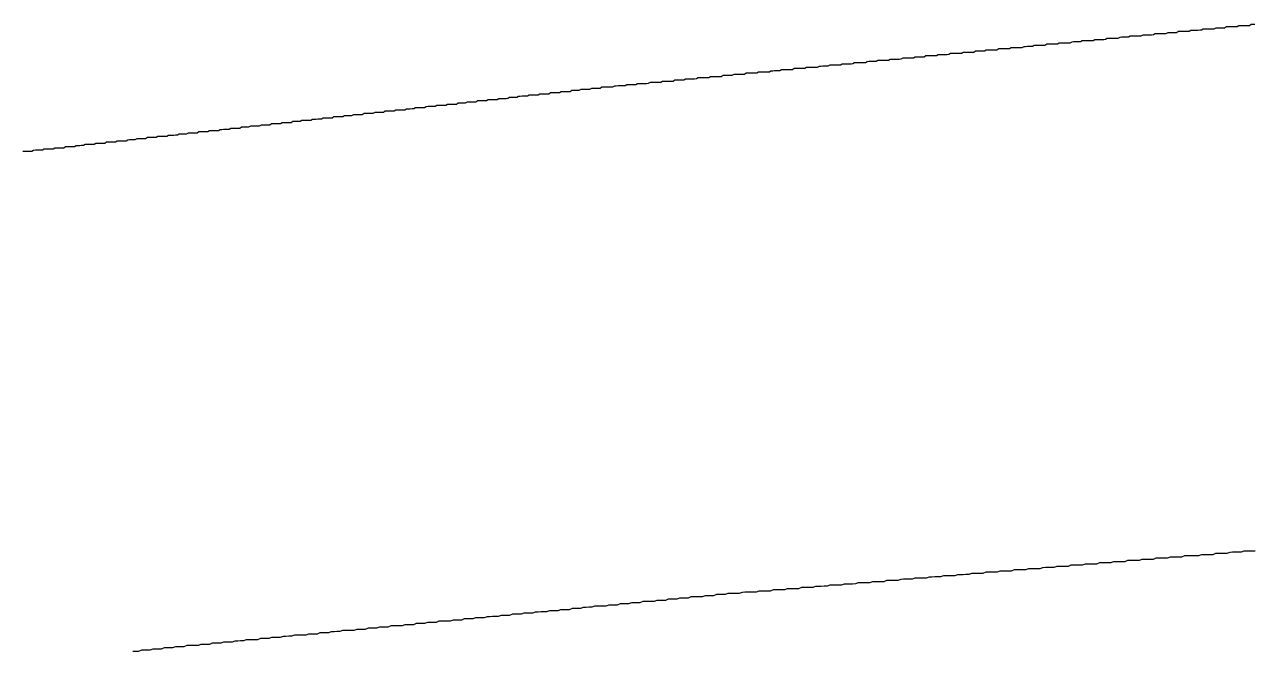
# Model space of a CAD drawing. Header units: millimetres. Extents: x 41 to 1041, y 1148 to 1248.
# Drawn here: x 154.1 to 165.52, y 1195.55 to 1201.37 of the extents above; entities that cross this region are included whole.
import ezdxf

# ---------------------------------------------------------------- set-up
doc = ezdxf.new("R2010")
doc.units = ezdxf.units.MM

msp = doc.modelspace()

# ---------------------------------------------------------------- linework, layer by layer
at = {"color": 3}
for points in [[(165.529, 1201.371, 0), (165.512, 1201.371, 0), (165.495, 1201.371, 0), (165.479, 1201.361, 0), (165.462, 1201.361, 0), (165.446, 1201.36, 0), (165.429, 1201.36, 0), (165.413, 1201.36, 0), (165.396, 1201.36, 0), (165.38, 1201.36, 0), (165.363, 1201.35, 0), (165.347, 1201.35, 0), (165.33, 1201.35, 0), (165.314, 1201.35, 0), (165.297, 1201.349, 0), (165.28, 1201.349, 0), (165.264, 1201.349, 0), (165.247, 1201.339, 0), (165.231, 1201.339, 0), (165.214, 1201.339, 0), (165.198, 1201.339, 0), (165.181, 1201.339, 0), (165.165, 1201.339, 0), (165.148, 1201.328, 0), (165.132, 1201.328, 0), (165.115, 1201.328, 0), (165.099, 1201.328, 0), (165.082, 1201.328, 0), (165.065, 1201.328, 0), (165.049, 1201.328, 0), (165.032, 1201.318, 0), (165.016, 1201.318, 0), (164.999, 1201.317, 0), (164.983, 1201.317, 0), (164.966, 1201.317, 0), (164.95, 1201.317, 0), (164.933, 1201.317, 0), (164.917, 1201.307, 0), (164.9, 1201.307, 0), (164.884, 1201.307, 0), (164.867, 1201.307, 0), (164.85, 1201.306, 0), (164.834, 1201.306, 0), (164.817, 1201.306, 0), (164.801, 1201.296, 0), (164.784, 1201.296, 0), (164.768, 1201.296, 0), (164.751, 1201.296, 0), (164.735, 1201.296, 0), (164.718, 1201.295, 0), (164.702, 1201.285, 0), (164.685, 1201.285, 0), (164.669, 1201.285, 0), (164.652, 1201.285, 0), (164.635, 1201.285, 0), (164.619, 1201.285, 0), (164.602, 1201.285, 0), (164.586, 1201.275, 0), (164.569, 1201.274, 0), (164.553, 1201.274, 0), (164.536, 1201.274, 0), (164.52, 1201.274, 0), (164.503, 1201.274, 0), (164.487, 1201.274, 0), (164.47, 1201.264, 0), (164.454, 1201.264, 0), (164.437, 1201.264, 0), (164.42, 1201.263, 0), (164.404, 1201.263, 0), (164.387, 1201.263, 0), (164.371, 1201.263, 0), (164.354, 1201.253, 0), (164.338, 1201.253, 0), (164.321, 1201.253, 0), (164.305, 1201.253, 0), (164.288, 1201.253, 0), (164.272, 1201.252, 0), (164.255, 1201.242, 0), (164.239, 1201.242, 0), (164.222, 1201.242, 0), (164.205, 1201.242, 0), (164.189, 1201.242, 0), (164.172, 1201.242, 0), (164.156, 1201.242, 0), (164.14, 1201.232, 0), (164.124, 1201.231, 0), (164.107, 1201.231, 0), (164.091, 1201.231, 0), (164.074, 1201.231, 0), (164.058, 1201.231, 0), (164.041, 1201.231, 0), (164.025, 1201.221, 0), (164.008, 1201.221, 0), (163.991, 1201.221, 0), (163.975, 1201.22, 0), (163.958, 1201.22, 0), (163.942, 1201.22, 0), (163.925, 1201.22, 0), (163.909, 1201.21, 0), (163.892, 1201.21, 0), (163.876, 1201.21, 0), (163.859, 1201.21, 0), (163.843, 1201.21, 0), (163.826, 1201.209, 0), (163.81, 1201.199, 0), (163.793, 1201.199, 0), (163.776, 1201.199, 0), (163.76, 1201.199, 0), (163.743, 1201.199, 0), (163.727, 1201.199, 0), (163.71, 1201.199, 0), (163.694, 1201.188, 0), (163.677, 1201.188, 0), (163.661, 1201.188, 0), (163.644, 1201.188, 0), (163.628, 1201.188, 0), (163.611, 1201.188, 0), (163.595, 1201.188, 0), (163.578, 1201.178, 0), (163.561, 1201.178, 0), (163.545, 1201.177, 0), (163.528, 1201.177, 0), (163.512, 1201.177, 0), (163.495, 1201.177, 0), (163.479, 1201.177, 0), (163.462, 1201.167, 0), (163.446, 1201.167, 0), (163.429, 1201.167, 0), (163.413, 1201.167, 0), (163.396, 1201.166, 0), (163.38, 1201.166, 0), (163.363, 1201.156, 0), (163.346, 1201.156, 0), (163.33, 1201.156, 0), (163.313, 1201.156, 0), (163.297, 1201.156, 0), (163.28, 1201.156, 0), (163.264, 1201.156, 0), (163.247, 1201.145, 0), (163.231, 1201.145, 0), (163.214, 1201.145, 0), (163.198, 1201.145, 0), (163.181, 1201.145, 0), (163.165, 1201.145, 0), (163.148, 1201.145, 0), (163.131, 1201.135, 0), (163.115, 1201.135, 0), (163.098, 1201.134, 0), (163.082, 1201.134, 0), (163.065, 1201.134, 0), (163.049, 1201.134, 0), (163.032, 1201.134, 0), (163.016, 1201.124, 0), (162.999, 1201.124, 0), (162.983, 1201.124, 0), (162.966, 1201.124, 0), (162.95, 1201.123, 0), (162.933, 1201.123, 0), (162.916, 1201.113, 0), (162.9, 1201.113, 0), (162.883, 1201.113, 0), (162.867, 1201.113, 0), (162.85, 1201.113, 0), (162.834, 1201.113, 0), (162.817, 1201.113, 0), (162.801, 1201.102, 0), (162.784, 1201.102, 0), (162.768, 1201.102, 0), (162.751, 1201.102, 0), (162.735, 1201.102, 0), (162.718, 1201.102, 0), (162.701, 1201.102, 0), (162.685, 1201.092, 0), (162.668, 1201.091, 0), (162.652, 1201.091, 0), (162.635, 1201.091, 0), (162.619, 1201.091, 0), (162.602, 1201.091, 0), (162.586, 1201.091, 0), (162.57, 1201.081, 0), (162.554, 1201.081, 0), (162.537, 1201.081, 0), (162.521, 1201.08, 0), (162.504, 1201.08, 0), (162.487, 1201.08, 0), (162.471, 1201.08, 0), (162.454, 1201.07, 0), (162.438, 1201.07, 0), (162.421, 1201.07, 0), (162.405, 1201.07, 0), (162.388, 1201.07, 0), (162.372, 1201.069, 0), (162.355, 1201.059, 0), (162.339, 1201.059, 0), (162.322, 1201.059, 0), (162.306, 1201.059, 0), (162.289, 1201.059, 0), (162.272, 1201.059, 0), (162.256, 1201.059, 0), (162.239, 1201.049, 0), (162.223, 1201.048, 0), (162.206, 1201.048, 0), (162.19, 1201.048, 0), (162.173, 1201.048, 0), (162.157, 1201.048, 0), (162.14, 1201.048, 0), (162.124, 1201.038, 0), (162.107, 1201.038, 0), (162.091, 1201.038, 0), (162.074, 1201.037, 0), (162.058, 1201.037, 0), (162.041, 1201.037, 0), (162.024, 1201.037, 0), (162.008, 1201.027, 0), (161.991, 1201.027, 0), (161.975, 1201.027, 0), (161.958, 1201.027, 0), (161.942, 1201.027, 0), (161.925, 1201.026, 0), (161.909, 1201.016, 0), (161.892, 1201.016, 0), (161.876, 1201.016, 0), (161.859, 1201.016, 0), (161.843, 1201.016, 0), (161.826, 1201.016, 0), (161.809, 1201.016, 0), (161.793, 1201.006, 0), (161.776, 1201.005, 0), (161.76, 1201.005, 0), (161.743, 1201.005, 0), (161.727, 1201.005, 0), (161.71, 1201.005, 0), (161.694, 1201.005, 0), (161.677, 1200.995, 0), (161.661, 1200.995, 0), (161.644, 1200.994, 0), (161.628, 1200.994, 0), (161.611, 1200.994, 0), (161.594, 1200.994, 0), (161.578, 1200.994, 0), (161.561, 1200.984, 0), (161.545, 1200.984, 0), (161.528, 1200.984, 0), (161.512, 1200.984, 0), (161.495, 1200.983, 0), (161.479, 1200.983, 0), (161.462, 1200.973, 0), (161.446, 1200.973, 0), (161.429, 1200.973, 0), (161.413, 1200.973, 0), (161.396, 1200.973, 0), (161.379, 1200.973, 0), (161.363, 1200.973, 0), (161.346, 1200.962, 0), (161.33, 1200.962, 0), (161.313, 1200.962, 0), (161.297, 1200.962, 0), (161.28, 1200.962, 0), (161.264, 1200.962, 0), (161.247, 1200.962, 0), (161.231, 1200.952, 0), (161.214, 1200.952, 0), (161.198, 1200.951, 0), (161.181, 1200.951, 0), (161.164, 1200.951, 0), (161.148, 1200.951, 0), (161.131, 1200.951, 0), (161.115, 1200.941, 0), (161.098, 1200.941, 0), (161.082, 1200.941, 0), (161.065, 1200.941, 0), (161.049, 1200.94, 0), (161.032, 1200.94, 0), (161.017, 1200.93, 0), (161, 1200.93, 0), (160.984, 1200.93, 0), (160.967, 1200.93, 0), (160.95, 1200.93, 0), (160.934, 1200.93, 0), (160.917, 1200.93, 0), (160.901, 1200.919, 0), (160.884, 1200.919, 0), (160.868, 1200.919, 0), (160.851, 1200.919, 0), (160.835, 1200.919, 0), (160.818, 1200.919, 0), (160.802, 1200.919, 0), (160.785, 1200.909, 0), (160.769, 1200.909, 0), (160.752, 1200.908, 0), (160.735, 1200.908, 0), (160.719, 1200.908, 0), (160.702, 1200.908, 0), (160.686, 1200.908, 0), (160.669, 1200.898, 0), (160.653, 1200.898, 0), (160.636, 1200.898, 0), (160.62, 1200.897, 0), (160.603, 1200.897, 0), (160.587, 1200.897, 0), (160.57, 1200.887, 0), (160.554, 1200.887, 0), (160.537, 1200.887, 0), (160.52, 1200.887, 0), (160.504, 1200.887, 0), (160.487, 1200.887, 0), (160.471, 1200.886, 0), (160.454, 1200.876, 0), (160.438, 1200.876, 0), (160.421, 1200.876, 0), (160.405, 1200.876, 0), (160.388, 1200.876, 0), (160.372, 1200.876, 0), (160.355, 1200.876, 0), (160.339, 1200.866, 0), (160.322, 1200.865, 0), (160.305, 1200.865, 0), (160.289, 1200.865, 0), (160.272, 1200.865, 0), (160.256, 1200.865, 0), (160.239, 1200.865, 0), (160.223, 1200.855, 0), (160.206, 1200.855, 0), (160.19, 1200.855, 0), (160.173, 1200.854, 0), (160.157, 1200.854, 0), (160.14, 1200.854, 0), (160.124, 1200.844, 0), (160.107, 1200.844, 0), (160.09, 1200.844, 0), (160.074, 1200.844, 0), (160.057, 1200.844, 0), (160.041, 1200.844, 0), (160.024, 1200.843, 0), (160.008, 1200.833, 0), (159.991, 1200.833, 0), (159.975, 1200.833, 0), (159.958, 1200.833, 0), (159.942, 1200.833, 0), (159.925, 1200.833, 0), (159.909, 1200.833, 0), (159.892, 1200.823, 0), (159.875, 1200.822, 0), (159.859, 1200.822, 0), (159.842, 1200.822, 0), (159.826, 1200.822, 0), (159.809, 1200.822, 0), (159.793, 1200.822, 0), (159.776, 1200.812, 0), (159.76, 1200.812, 0), (159.743, 1200.812, 0), (159.727, 1200.811, 0), (159.71, 1200.811, 0), (159.694, 1200.811, 0), (159.677, 1200.801, 0), (159.66, 1200.801, 0), (159.644, 1200.801, 0), (159.627, 1200.801, 0), (159.611, 1200.801, 0), (159.594, 1200.8, 0), (159.578, 1200.8, 0), (159.561, 1200.79, 0), (159.545, 1200.79, 0), (159.528, 1200.79, 0), (159.512, 1200.79, 0), (159.495, 1200.79, 0), (159.479, 1200.79, 0), (159.462, 1200.79, 0), (159.446, 1200.779, 0), (159.43, 1200.779, 0), (159.413, 1200.779, 0), (159.397, 1200.779, 0), (159.38, 1200.779, 0), (159.364, 1200.779, 0), (159.347, 1200.769, 0), (159.331, 1200.769, 0), (159.314, 1200.769, 0), (159.298, 1200.768, 0), (159.281, 1200.768, 0), (159.265, 1200.768, 0), (159.248, 1200.758, 0), (159.232, 1200.758, 0), (159.215, 1200.758, 0), (159.199, 1200.758, 0), (159.182, 1200.758, 0), (159.166, 1200.748, 0), (159.149, 1200.747, 0), (159.133, 1200.747, 0), (159.116, 1200.747, 0), (159.1, 1200.747, 0), (159.083, 1200.747, 0), (159.067, 1200.737, 0), (159.05, 1200.737, 0), (159.034, 1200.737, 0), (159.017, 1200.737, 0), (159.001, 1200.736, 0), (158.984, 1200.736, 0), (158.968, 1200.726, 0), (158.951, 1200.726, 0), (158.935, 1200.726, 0), (158.918, 1200.726, 0), (158.901, 1200.726, 0), (158.885, 1200.726, 0), (158.868, 1200.716, 0), (158.852, 1200.715, 0), (158.835, 1200.715, 0), (158.819, 1200.715, 0), (158.802, 1200.715, 0), (158.786, 1200.715, 0), (158.769, 1200.705, 0), (158.753, 1200.705, 0), (158.736, 1200.705, 0), (158.72, 1200.705, 0), (158.703, 1200.704, 0), (158.687, 1200.704, 0), (158.67, 1200.694, 0), (158.654, 1200.694, 0), (158.637, 1200.694, 0), (158.621, 1200.694, 0), (158.604, 1200.694, 0), (158.588, 1200.684, 0), (158.571, 1200.683, 0), (158.555, 1200.683, 0), (158.538, 1200.683, 0), (158.522, 1200.683, 0), (158.505, 1200.683, 0), (158.489, 1200.673, 0), (158.472, 1200.673, 0), (158.456, 1200.673, 0), (158.439, 1200.673, 0), (158.423, 1200.672, 0), (158.406, 1200.672, 0), (158.39, 1200.662, 0), (158.373, 1200.662, 0), (158.356, 1200.662, 0), (158.34, 1200.662, 0), (158.323, 1200.662, 0), (158.307, 1200.662, 0), (158.29, 1200.652, 0), (158.274, 1200.651, 0), (158.257, 1200.651, 0), (158.241, 1200.651, 0), (158.224, 1200.651, 0), (158.208, 1200.651, 0), (158.191, 1200.641, 0), (158.175, 1200.641, 0), (158.158, 1200.641, 0), (158.142, 1200.641, 0), (158.125, 1200.64, 0), (158.11, 1200.63, 0), (158.093, 1200.63, 0), (158.077, 1200.63, 0), (158.06, 1200.63, 0), (158.044, 1200.63, 0), (158.027, 1200.63, 0), (158.011, 1200.62, 0), (157.994, 1200.62, 0), (157.978, 1200.619, 0), (157.961, 1200.619, 0), (157.945, 1200.619, 0), (157.928, 1200.619, 0), (157.912, 1200.609, 0), (157.895, 1200.609, 0), (157.879, 1200.609, 0), (157.862, 1200.609, 0), (157.846, 1200.609, 0), (157.829, 1200.608, 0), (157.812, 1200.598, 0), (157.796, 1200.598, 0), (157.779, 1200.598, 0), (157.763, 1200.598, 0), (157.746, 1200.598, 0), (157.73, 1200.598, 0), (157.713, 1200.588, 0), (157.697, 1200.588, 0), (157.68, 1200.587, 0), (157.664, 1200.587, 0), (157.647, 1200.587, 0), (157.631, 1200.577, 0), (157.614, 1200.577, 0), (157.598, 1200.577, 0), (157.581, 1200.577, 0), (157.565, 1200.577, 0), (157.548, 1200.576, 0), (157.532, 1200.566, 0), (157.515, 1200.566, 0), (157.499, 1200.566, 0), (157.482, 1200.566, 0), (157.466, 1200.566, 0), (157.449, 1200.566, 0), (157.433, 1200.556, 0), (157.416, 1200.556, 0), (157.4, 1200.555, 0), (157.383, 1200.555, 0), (157.367, 1200.555, 0), (157.35, 1200.555, 0), (157.334, 1200.545, 0), (157.317, 1200.545, 0), (157.301, 1200.545, 0), (157.284, 1200.545, 0), (157.268, 1200.545, 0), (157.251, 1200.544, 0), (157.234, 1200.534, 0), (157.218, 1200.534, 0), (157.201, 1200.534, 0), (157.185, 1200.534, 0), (157.168, 1200.534, 0), (157.152, 1200.534, 0), (157.135, 1200.524, 0), (157.119, 1200.524, 0), (157.102, 1200.523, 0), (157.086, 1200.523, 0), (157.069, 1200.523, 0), (157.053, 1200.513, 0), (157.036, 1200.513, 0), (157.02, 1200.513, 0), (157.003, 1200.513, 0), (156.987, 1200.513, 0), (156.97, 1200.513, 0), (156.954, 1200.502, 0), (156.937, 1200.502, 0), (156.921, 1200.502, 0), (156.904, 1200.502, 0), (156.888, 1200.502, 0), (156.871, 1200.502, 0), (156.855, 1200.492, 0), (156.838, 1200.492, 0), (156.822, 1200.492, 0), (156.805, 1200.491, 0), (156.789, 1200.491, 0), (156.772, 1200.491, 0), (156.756, 1200.481, 0), (156.739, 1200.481, 0), (156.723, 1200.481, 0), (156.706, 1200.481, 0), (156.689, 1200.481, 0), (156.673, 1200.481, 0), (156.657, 1200.47, 0), (156.641, 1200.47, 0), (156.624, 1200.47, 0), (156.608, 1200.47, 0), (156.591, 1200.47, 0), (156.575, 1200.46, 0), (156.558, 1200.46, 0), (156.542, 1200.46, 0), (156.525, 1200.46, 0), (156.509, 1200.459, 0), (156.492, 1200.459, 0), (156.476, 1200.449, 0), (156.459, 1200.449, 0), (156.443, 1200.449, 0), (156.426, 1200.449, 0), (156.41, 1200.449, 0), (156.393, 1200.449, 0), (156.377, 1200.438, 0), (156.36, 1200.438, 0), (156.344, 1200.438, 0), (156.327, 1200.438, 0), (156.311, 1200.438, 0), (156.294, 1200.438, 0), (156.278, 1200.428, 0), (156.261, 1200.428, 0), (156.245, 1200.428, 0), (156.228, 1200.427, 0), (156.212, 1200.427, 0), (156.195, 1200.427, 0), (156.179, 1200.417, 0), (156.162, 1200.417, 0), (156.145, 1200.417, 0), (156.129, 1200.417, 0), (156.112, 1200.417, 0), (156.096, 1200.407, 0), (156.079, 1200.406, 0), (156.063, 1200.406, 0), (156.046, 1200.406, 0), (156.03, 1200.406, 0), (156.013, 1200.406, 0), (155.997, 1200.396, 0), (155.98, 1200.396, 0), (155.964, 1200.396, 0), (155.947, 1200.396, 0), (155.931, 1200.395, 0), (155.914, 1200.395, 0), (155.898, 1200.385, 0), (155.881, 1200.385, 0), (155.865, 1200.385, 0), (155.848, 1200.385, 0), (155.832, 1200.385, 0), (155.815, 1200.385, 0), (155.799, 1200.375, 0), (155.782, 1200.374, 0), (155.766, 1200.374, 0), (155.749, 1200.374, 0), (155.733, 1200.374, 0), (155.716, 1200.374, 0), (155.7, 1200.364, 0), (155.683, 1200.364, 0), (155.667, 1200.364, 0), (155.65, 1200.364, 0), (155.634, 1200.363, 0), (155.617, 1200.363, 0), (155.6, 1200.353, 0), (155.584, 1200.353, 0), (155.567, 1200.353, 0), (155.551, 1200.353, 0), (155.534, 1200.353, 0), (155.518, 1200.343, 0), (155.501, 1200.343, 0), (155.485, 1200.342, 0), (155.468, 1200.342, 0), (155.452, 1200.342, 0), (155.435, 1200.342, 0), (155.419, 1200.332, 0), (155.402, 1200.332, 0), (155.386, 1200.332, 0), (155.369, 1200.332, 0), (155.353, 1200.332, 0), (155.336, 1200.331, 0), (155.321, 1200.321, 0), (155.304, 1200.321, 0), (155.288, 1200.321, 0), (155.271, 1200.321, 0), (155.255, 1200.321, 0), (155.238, 1200.321, 0), (155.222, 1200.311, 0), (155.205, 1200.31, 0), (155.189, 1200.31, 0), (155.172, 1200.31, 0), (155.156, 1200.31, 0), (155.139, 1200.31, 0), (155.123, 1200.3, 0), (155.106, 1200.3, 0), (155.09, 1200.3, 0), (155.073, 1200.3, 0), (155.057, 1200.299, 0), (155.04, 1200.289, 0), (155.023, 1200.289, 0), (155.007, 1200.289, 0), (154.99, 1200.289, 0), (154.974, 1200.289, 0), (154.957, 1200.289, 0), (154.941, 1200.279, 0), (154.924, 1200.279, 0), (154.908, 1200.278, 0), (154.891, 1200.278, 0), (154.875, 1200.278, 0), (154.858, 1200.278, 0), (154.842, 1200.268, 0), (154.825, 1200.268, 0), (154.809, 1200.268, 0), (154.792, 1200.268, 0), (154.776, 1200.268, 0), (154.759, 1200.267, 0), (154.743, 1200.257, 0), (154.726, 1200.257, 0), (154.71, 1200.257, 0), (154.693, 1200.257, 0), (154.677, 1200.257, 0), (154.66, 1200.257, 0), (154.644, 1200.247, 0), (154.627, 1200.247, 0), (154.611, 1200.246, 0), (154.594, 1200.246, 0), (154.578, 1200.246, 0), (154.561, 1200.236, 0), (154.545, 1200.236, 0), (154.528, 1200.236, 0), (154.512, 1200.236, 0), (154.495, 1200.236, 0), (154.478, 1200.236, 0), (154.462, 1200.225, 0), (154.445, 1200.225, 0), (154.429, 1200.225, 0), (154.412, 1200.225, 0), (154.396, 1200.225, 0), (154.379, 1200.225, 0), (154.363, 1200.215, 0), (154.346, 1200.215, 0), (154.33, 1200.215, 0), (154.313, 1200.214, 0), (154.297, 1200.214, 0), (154.28, 1200.214, 0), (154.264, 1200.204, 0), (154.247, 1200.204, 0), (154.231, 1200.204, 0), (154.214, 1200.204, 0), (154.198, 1200.204, 0), (154.181, 1200.203, 0), (154.165, 1200.193, 0), (154.148, 1200.193, 0), (154.132, 1200.193, 0), (154.115, 1200.193, 0), (154.099, 1200.193, 0), (154.082, 1200.193, 0)], [(165.532, 1196.481, 0), (165.505, 1196.481, 0), (165.479, 1196.481, 0), (165.453, 1196.48, 0), (165.426, 1196.48, 0), (165.4, 1196.47, 0), (165.373, 1196.47, 0), (165.347, 1196.47, 0), (165.321, 1196.47, 0), (165.294, 1196.469, 0), (165.268, 1196.459, 0), (165.242, 1196.459, 0), (165.215, 1196.459, 0), (165.189, 1196.459, 0), (165.163, 1196.458, 0), (165.136, 1196.448, 0), (165.11, 1196.448, 0), (165.083, 1196.448, 0), (165.057, 1196.448, 0), (165.031, 1196.448, 0), (165.004, 1196.437, 0), (164.978, 1196.437, 0), (164.952, 1196.437, 0), (164.925, 1196.437, 0), (164.899, 1196.437, 0), (164.873, 1196.436, 0), (164.846, 1196.426, 0), (164.82, 1196.426, 0), (164.793, 1196.426, 0), (164.767, 1196.426, 0), (164.741, 1196.426, 0), (164.714, 1196.415, 0), (164.688, 1196.415, 0), (164.662, 1196.415, 0), (164.635, 1196.415, 0), (164.609, 1196.415, 0), (164.584, 1196.404, 0), (164.557, 1196.404, 0), (164.531, 1196.404, 0), (164.504, 1196.404, 0), (164.478, 1196.404, 0), (164.452, 1196.394, 0), (164.425, 1196.393, 0), (164.399, 1196.393, 0), (164.373, 1196.393, 0), (164.346, 1196.393, 0), (164.32, 1196.383, 0), (164.294, 1196.382, 0), (164.267, 1196.382, 0), (164.241, 1196.382, 0), (164.214, 1196.382, 0), (164.188, 1196.372, 0), (164.162, 1196.372, 0), (164.135, 1196.371, 0), (164.109, 1196.371, 0), (164.083, 1196.371, 0), (164.056, 1196.361, 0), (164.03, 1196.361, 0), (164.004, 1196.361, 0), (163.977, 1196.36, 0), (163.951, 1196.36, 0), (163.924, 1196.35, 0), (163.898, 1196.35, 0), (163.872, 1196.35, 0), (163.845, 1196.349, 0), (163.819, 1196.349, 0), (163.793, 1196.339, 0), (163.766, 1196.339, 0), (163.74, 1196.339, 0), (163.714, 1196.339, 0), (163.687, 1196.338, 0), (163.661, 1196.328, 0), (163.634, 1196.328, 0), (163.608, 1196.328, 0), (163.582, 1196.328, 0), (163.555, 1196.327, 0), (163.529, 1196.317, 0), (163.503, 1196.317, 0), (163.476, 1196.317, 0), (163.45, 1196.317, 0), (163.424, 1196.317, 0), (163.397, 1196.306, 0), (163.371, 1196.306, 0), (163.344, 1196.306, 0), (163.318, 1196.306, 0), (163.292, 1196.306, 0), (163.265, 1196.295, 0), (163.239, 1196.295, 0), (163.213, 1196.295, 0), (163.186, 1196.295, 0), (163.16, 1196.295, 0), (163.134, 1196.285, 0), (163.107, 1196.284, 0), (163.081, 1196.284, 0), (163.054, 1196.284, 0), (163.028, 1196.284, 0), (163.002, 1196.274, 0), (162.975, 1196.273, 0), (162.949, 1196.273, 0), (162.923, 1196.273, 0), (162.896, 1196.273, 0), (162.87, 1196.263, 0), (162.844, 1196.263, 0), (162.817, 1196.262, 0), (162.791, 1196.262, 0), (162.764, 1196.262, 0), (162.739, 1196.252, 0), (162.713, 1196.252, 0), (162.686, 1196.251, 0), (162.66, 1196.251, 0), (162.634, 1196.251, 0), (162.607, 1196.241, 0), (162.581, 1196.241, 0), (162.555, 1196.241, 0), (162.528, 1196.24, 0), (162.502, 1196.24, 0), (162.475, 1196.23, 0), (162.449, 1196.23, 0), (162.423, 1196.23, 0), (162.396, 1196.23, 0), (162.37, 1196.229, 0), (162.344, 1196.219, 0), (162.317, 1196.219, 0), (162.291, 1196.219, 0), (162.265, 1196.219, 0), (162.238, 1196.218, 0), (162.212, 1196.208, 0), (162.185, 1196.208, 0), (162.159, 1196.208, 0), (162.133, 1196.208, 0), (162.106, 1196.208, 0), (162.08, 1196.197, 0), (162.054, 1196.197, 0), (162.027, 1196.197, 0), (162.001, 1196.197, 0), (161.975, 1196.197, 0), (161.948, 1196.186, 0), (161.922, 1196.186, 0), (161.895, 1196.186, 0), (161.869, 1196.186, 0), (161.843, 1196.186, 0), (161.816, 1196.176, 0), (161.79, 1196.175, 0), (161.764, 1196.175, 0), (161.737, 1196.175, 0), (161.711, 1196.175, 0), (161.685, 1196.165, 0), (161.658, 1196.164, 0), (161.632, 1196.164, 0), (161.605, 1196.164, 0), (161.579, 1196.164, 0), (161.553, 1196.154, 0), (161.526, 1196.154, 0), (161.5, 1196.153, 0), (161.474, 1196.153, 0), (161.447, 1196.153, 0), (161.421, 1196.143, 0), (161.395, 1196.143, 0), (161.368, 1196.142, 0), (161.342, 1196.142, 0), (161.315, 1196.142, 0), (161.289, 1196.132, 0), (161.263, 1196.132, 0), (161.236, 1196.132, 0), (161.21, 1196.131, 0), (161.184, 1196.131, 0), (161.157, 1196.121, 0), (161.131, 1196.121, 0), (161.105, 1196.121, 0), (161.078, 1196.121, 0), (161.052, 1196.12, 0), (161.025, 1196.11, 0), (160.999, 1196.11, 0), (160.973, 1196.11, 0), (160.946, 1196.11, 0), (160.92, 1196.109, 0), (160.895, 1196.099, 0), (160.868, 1196.099, 0), (160.842, 1196.099, 0), (160.816, 1196.099, 0), (160.789, 1196.099, 0), (160.763, 1196.098, 0), (160.736, 1196.088, 0), (160.71, 1196.088, 0), (160.684, 1196.088, 0), (160.657, 1196.088, 0), (160.631, 1196.087, 0), (160.605, 1196.077, 0), (160.578, 1196.077, 0), (160.552, 1196.077, 0), (160.526, 1196.077, 0), (160.499, 1196.067, 0), (160.473, 1196.066, 0), (160.447, 1196.066, 0), (160.42, 1196.066, 0), (160.394, 1196.056, 0), (160.368, 1196.056, 0), (160.341, 1196.055, 0), (160.315, 1196.055, 0), (160.289, 1196.055, 0), (160.262, 1196.045, 0), (160.236, 1196.045, 0), (160.21, 1196.045, 0), (160.183, 1196.044, 0), (160.157, 1196.034, 0), (160.131, 1196.034, 0), (160.104, 1196.034, 0), (160.078, 1196.034, 0), (160.052, 1196.023, 0), (160.025, 1196.023, 0), (159.999, 1196.023, 0), (159.973, 1196.023, 0), (159.946, 1196.013, 0), (159.92, 1196.013, 0), (159.894, 1196.012, 0), (159.867, 1196.012, 0), (159.841, 1196.012, 0), (159.815, 1196.002, 0), (159.788, 1196.002, 0), (159.762, 1196.002, 0), (159.736, 1196.001, 0), (159.709, 1195.991, 0), (159.683, 1195.991, 0), (159.657, 1195.991, 0), (159.63, 1195.991, 0), (159.604, 1195.98, 0), (159.578, 1195.98, 0), (159.551, 1195.98, 0), (159.525, 1195.98, 0), (159.499, 1195.97, 0), (159.472, 1195.97, 0), (159.446, 1195.969, 0), (159.42, 1195.969, 0), (159.393, 1195.969, 0), (159.367, 1195.959, 0), (159.341, 1195.959, 0), (159.314, 1195.958, 0), (159.288, 1195.958, 0), (159.263, 1195.948, 0), (159.236, 1195.948, 0), (159.21, 1195.948, 0), (159.184, 1195.948, 0), (159.157, 1195.937, 0), (159.131, 1195.937, 0), (159.105, 1195.937, 0), (159.078, 1195.937, 0), (159.052, 1195.927, 0), (159.026, 1195.926, 0), (158.999, 1195.926, 0), (158.973, 1195.926, 0), (158.947, 1195.916, 0), (158.92, 1195.916, 0), (158.894, 1195.916, 0), (158.868, 1195.915, 0), (158.841, 1195.915, 0), (158.815, 1195.905, 0), (158.789, 1195.905, 0), (158.762, 1195.905, 0), (158.736, 1195.905, 0), (158.71, 1195.894, 0), (158.683, 1195.894, 0), (158.657, 1195.894, 0), (158.631, 1195.894, 0), (158.604, 1195.884, 0), (158.578, 1195.883, 0), (158.552, 1195.883, 0), (158.525, 1195.883, 0), (158.499, 1195.873, 0), (158.473, 1195.873, 0), (158.446, 1195.873, 0), (158.42, 1195.872, 0), (158.394, 1195.872, 0), (158.367, 1195.862, 0), (158.341, 1195.862, 0), (158.315, 1195.862, 0), (158.288, 1195.861, 0), (158.262, 1195.851, 0), (158.236, 1195.851, 0), (158.209, 1195.851, 0), (158.183, 1195.851, 0), (158.157, 1195.841, 0), (158.13, 1195.84, 0), (158.104, 1195.84, 0), (158.078, 1195.84, 0), (158.051, 1195.83, 0), (158.025, 1195.83, 0), (157.999, 1195.829, 0), (157.972, 1195.829, 0), (157.946, 1195.829, 0), (157.92, 1195.819, 0), (157.893, 1195.819, 0), (157.867, 1195.819, 0), (157.841, 1195.818, 0), (157.814, 1195.808, 0), (157.788, 1195.808, 0), (157.762, 1195.808, 0), (157.735, 1195.808, 0), (157.71, 1195.797, 0), (157.684, 1195.797, 0), (157.657, 1195.797, 0), (157.631, 1195.797, 0), (157.605, 1195.787, 0), (157.578, 1195.787, 0), (157.552, 1195.786, 0), (157.526, 1195.786, 0), (157.499, 1195.786, 0), (157.473, 1195.776, 0), (157.447, 1195.776, 0), (157.42, 1195.776, 0), (157.394, 1195.775, 0), (157.368, 1195.765, 0), (157.341, 1195.765, 0), (157.315, 1195.765, 0), (157.289, 1195.765, 0), (157.262, 1195.754, 0), (157.236, 1195.754, 0), (157.21, 1195.754, 0), (157.183, 1195.754, 0), (157.157, 1195.744, 0), (157.131, 1195.744, 0), (157.104, 1195.743, 0), (157.078, 1195.743, 0), (157.052, 1195.743, 0), (157.025, 1195.733, 0), (156.999, 1195.733, 0), (156.973, 1195.732, 0), (156.946, 1195.732, 0), (156.92, 1195.722, 0), (156.894, 1195.722, 0), (156.867, 1195.722, 0), (156.841, 1195.722, 0), (156.815, 1195.711, 0), (156.788, 1195.711, 0), (156.762, 1195.711, 0), (156.736, 1195.711, 0), (156.709, 1195.701, 0), (156.683, 1195.7, 0), (156.657, 1195.7, 0), (156.63, 1195.7, 0), (156.604, 1195.7, 0), (156.578, 1195.69, 0), (156.551, 1195.69, 0), (156.525, 1195.689, 0), (156.499, 1195.689, 0), (156.472, 1195.679, 0), (156.446, 1195.679, 0), (156.42, 1195.679, 0), (156.393, 1195.678, 0), (156.367, 1195.668, 0), (156.341, 1195.668, 0), (156.314, 1195.668, 0), (156.288, 1195.668, 0), (156.262, 1195.658, 0), (156.235, 1195.657, 0), (156.209, 1195.657, 0), (156.183, 1195.657, 0), (156.156, 1195.657, 0), (156.13, 1195.647, 0), (156.104, 1195.647, 0), (156.078, 1195.646, 0), (156.052, 1195.646, 0), (156.026, 1195.636, 0), (155.999, 1195.636, 0), (155.973, 1195.636, 0), (155.947, 1195.635, 0), (155.92, 1195.625, 0), (155.894, 1195.625, 0), (155.868, 1195.625, 0), (155.841, 1195.625, 0), (155.815, 1195.615, 0), (155.789, 1195.614, 0), (155.762, 1195.614, 0), (155.736, 1195.614, 0), (155.71, 1195.604, 0), (155.683, 1195.604, 0), (155.657, 1195.603, 0), (155.631, 1195.603, 0), (155.604, 1195.603, 0), (155.578, 1195.593, 0), (155.552, 1195.593, 0), (155.525, 1195.593, 0), (155.499, 1195.592, 0), (155.473, 1195.582, 0), (155.446, 1195.582, 0), (155.42, 1195.582, 0), (155.394, 1195.582, 0), (155.367, 1195.571, 0), (155.341, 1195.571, 0), (155.315, 1195.571, 0), (155.288, 1195.571, 0), (155.262, 1195.561, 0), (155.236, 1195.561, 0), (155.21, 1195.56, 0), (155.183, 1195.56, 0), (155.157, 1195.55, 0), (155.131, 1195.55, 0), (155.104, 1195.55, 0)]]:
    msp.add_polyline3d(points, dxfattribs=at)

doc.saveas('drawing.dxf')
